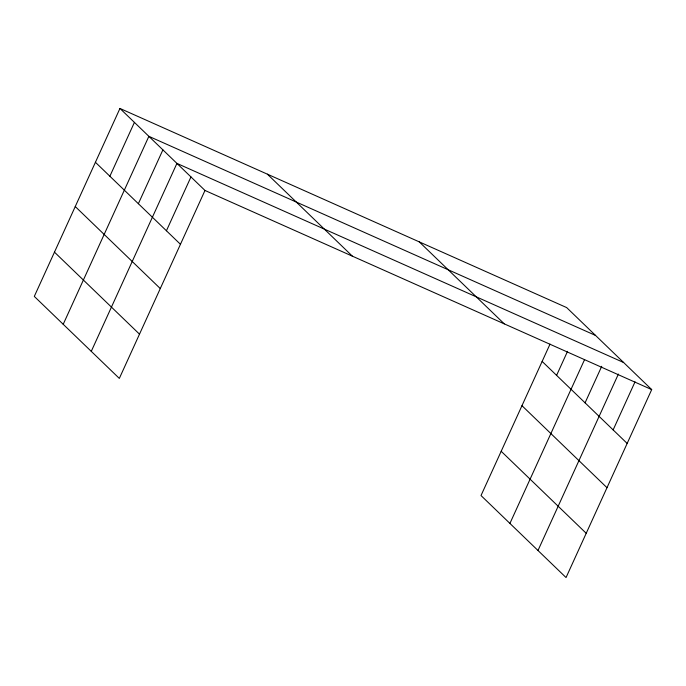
<?xml version="1.0" encoding="UTF-8"?>
<svg xmlns="http://www.w3.org/2000/svg" width="686" height="686" viewBox="0 0 686 686"><rect width="100%" height="100%" fill="white"/><g stroke="black" fill="none" stroke-linecap="round" stroke-linejoin="round"><path stroke-width="1.03" d="M119.956 108.448L34.3 296.412L119.33 378.415L204.985 190.459L119.956 108.448L566.67 307.585L651.7 389.588L566.044 577.552L481.015 495.541L550.026 344.115M109.88 176.233L134.413 122.391M63.206 324.289L148.871 136.334L595.585 335.463M138.358 203.708L162.899 149.865M91.272 351.352L176.928 163.397L623.643 362.525M166.424 230.762L190.957 176.928M556.595 375.362L567.545 351.326M509.921 523.427L584.626 359.498M585.072 402.836L601.725 366.298M537.987 550.489L618.386 374.067M613.138 429.899L635.039 381.828M204.985 190.459L651.7 389.588M419.257 241.866L504.287 323.878M542.137 361.419L627.167 443.43M521.969 405.683L606.99 487.686M267.377 174.167L352.398 256.17M501.183 451.285L586.213 533.288M95.423 162.29L180.452 244.293M75.254 206.546L160.284 288.557M54.468 252.148L139.498 334.159"/></g></svg>
